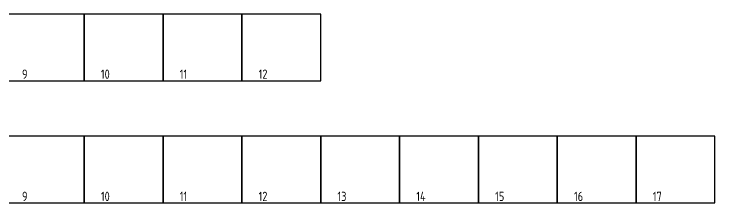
# Model space of a CAD drawing. Header units: millimetres. Extents: x -559267 to 5835, y 0 to 209897.
# Drawn here: x 2813 to 5835, y 765 to 1578 of the extents above; entities that cross this region are included whole.
import ezdxf

# ---------------------------------------------------------------- set-up
doc = ezdxf.new("R2010")
doc.units = ezdxf.units.MM
doc.styles.add('Unecom', font='GOST2304A_0.ttf', dxfattribs={"height": 2.5})

msp = doc.modelspace()

# ---------------------------------------------------------------- linework, layer by layer
at = {"color": 6}
for points in [[(3115, 1578), (2775, 1578), (2775, 1291), (3115, 1291), (3115, 1578)], [(3455, 1578), (3115, 1578), (3115, 1291), (3455, 1291), (3455, 1578)], [(3795, 1578), (3455, 1578), (3455, 1291), (3795, 1291), (3795, 1578)], [(4135, 1578), (3795, 1578), (3795, 1291), (4135, 1291), (4135, 1578)], [(3115, 1052.1), (2775, 1052.1), (2775, 765.1), (3115, 765.1), (3115, 1052.1)], [(3455, 1052.1), (3115, 1052.1), (3115, 765.1), (3455, 765.1), (3455, 1052.1)], [(3795, 1052.1), (3455, 1052.1), (3455, 765.1), (3795, 765.1), (3795, 1052.1)], [(4135, 1052.1), (3795, 1052.1), (3795, 765.1), (4135, 765.1), (4135, 1052.1)], [(4475, 1052.1), (4135, 1052.1), (4135, 765.1), (4475, 765.1), (4475, 1052.1)], [(4815, 1052.1), (4475, 1052.1), (4475, 765.1), (4815, 765.1), (4815, 1052.1)], [(5155, 1052.1), (4815, 1052.1), (4815, 765.1), (5155, 765.1), (5155, 1052.1)], [(5495, 1052.1), (5155, 1052.1), (5155, 765.1), (5495, 765.1), (5495, 1052.1)], [(5835, 1052.1), (5495, 1052.1), (5495, 765.1), (5835, 765.1), (5835, 1052.1)]]:
    msp.add_lwpolyline(points, dxfattribs=at)

# ---------------------------------------------------------------- texts
at = {"layer": 'Defpoints', "color": 6, "char_height": 40, "attachment_point": 1, "style": 'Unecom'}
for s, insert in [('9', (2847, 1339.3)), ('10', (3187, 1339.3)), ('11', (3527, 1339.3)), ('12', (3867, 1339.3)), ('9', (2847, 813.4)), ('10', (3187, 813.4)), ('11', (3527, 813.4)), ('12', (3867, 813.4)), ('13', (4207, 813.4)), ('14', (4547, 813.4)), ('15', (4887, 813.4)), ('16', (5227, 813.4)), ('17', (5567, 813.4))]:
    msp.add_mtext_dynamic_manual_height_columns(s, width=99.921, gutter_width=12.5, heights=[0], dxfattribs=dict(at, insert=insert))

doc.saveas('drawing.dxf')
